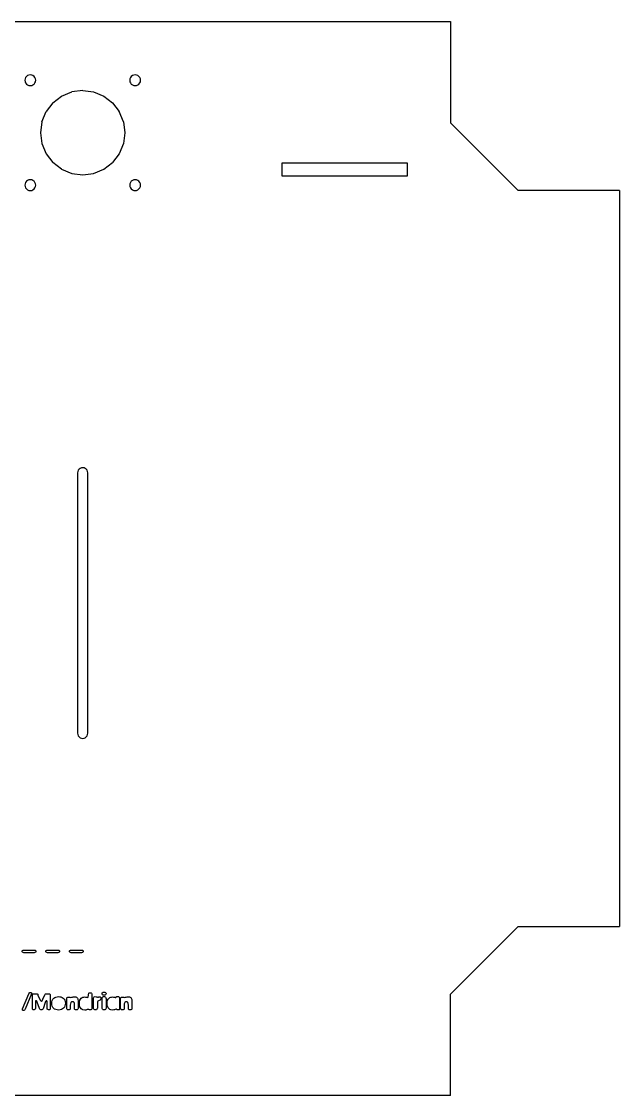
# Model space of a CAD drawing. Header units: metres. Extents: x 1323 to 1641, y 1334 to 1652.
# Drawn here: x 1463.7 to 1640.6, y 1334.3 to 1651.8 of the extents above; entities that cross this region are included whole.
import ezdxf

# ---------------------------------------------------------------- set-up
doc = ezdxf.new("R2010")
doc.units = ezdxf.units.M

msp = doc.modelspace()

# ---------------------------------------------------------------- linework, layer by layer
at = {"layer": 'COMPONENT1'}
for p, q in [((1464.05, 1359.96, 0), (1465.89, 1364.42, 0)), ((1466.66, 1364.36, 0), (1464.8, 1359.86, 0)), ((1465.89, 1364.42, 0), (1466.07, 1364.72, 0)), ((1466.07, 1364.72, 0), (1466.2, 1364.81, 0)), ((1466.2, 1364.81, 0), (1466.38, 1364.84, 0)), ((1466.38, 1364.84, 0), (1466.52, 1364.82, 0)), ((1466.52, 1364.82, 0), (1466.64, 1364.73, 0)), ((1466.64, 1364.73, 0), (1466.7, 1364.58, 0)), ((1466.7, 1364.58, 0), (1466.66, 1364.36, 0)), ((1466.98, 1364.1, 0), (1467, 1364.26, 0)), ((1466.98, 1360.09, 0), (1466.98, 1364.1, 0)), ((1467, 1364.26, 0), (1467.06, 1364.37, 0)), ((1467.06, 1364.37, 0), (1467.16, 1364.43, 0)), ((1467.16, 1364.43, 0), (1467.3, 1364.45, 0)), ((1467.3, 1364.45, 0), (1468.16, 1364.45, 0)), ((1467.85, 1362.18, 0), (1467.82, 1361.58, 0)), ((1467.91, 1362.32, 0), (1467.85, 1362.18, 0)), ((1468.04, 1362.36, 0), (1467.91, 1362.32, 0)), ((1468.14, 1362.34, 0), (1468.04, 1362.36, 0)), ((1468.23, 1362.26, 0), (1468.14, 1362.34, 0)), ((1468.16, 1364.45, 0), (1468.27, 1364.45, 0)), ((1468.38, 1361.95, 0), (1468.23, 1362.26, 0)), ((1468.27, 1364.45, 0), (1468.4, 1364.4, 0)), ((1468.4, 1364.4, 0), (1468.51, 1364.27, 0)), ((1468.51, 1364.27, 0), (1468.6, 1364.04, 0)), ((1468.6, 1364.04, 0), (1469.23, 1362.56, 0)), ((1469.23, 1362.56, 0), (1469.32, 1362.4, 0)), ((1469.32, 1362.4, 0), (1469.44, 1362.29, 0)), ((1469.44, 1362.29, 0), (1469.64, 1362.25, 0)), ((1469.64, 1362.25, 0), (1469.76, 1362.28, 0)), ((1469.76, 1362.28, 0), (1469.85, 1362.38, 0)), ((1469.85, 1362.38, 0), (1470.06, 1362.8, 0)), ((1470.06, 1362.8, 0), (1470.64, 1364.13, 0)), ((1470.64, 1364.13, 0), (1470.72, 1364.27, 0)), ((1470.72, 1364.27, 0), (1470.82, 1364.37, 0)), ((1470.87, 1362.15, 0), (1470.75, 1361.82, 0)), ((1470.82, 1364.37, 0), (1470.96, 1364.43, 0)), ((1471, 1362.31, 0), (1470.87, 1362.15, 0)), ((1470.96, 1364.43, 0), (1471.16, 1364.45, 0)), ((1471.1, 1362.35, 0), (1471, 1362.31, 0)), ((1471.15, 1362.35, 0), (1471.1, 1362.35, 0)), ((1471.26, 1362.3, 0), (1471.15, 1362.35, 0)), ((1471.16, 1364.45, 0), (1471.89, 1364.45, 0)), ((1471.31, 1362.15, 0), (1471.26, 1362.3, 0)), ((1471.32, 1361.53, 0), (1471.31, 1362.15, 0)), ((1471.89, 1364.45, 0), (1472.04, 1364.43, 0)), ((1472.04, 1364.43, 0), (1472.15, 1364.35, 0)), ((1472.15, 1364.35, 0), (1472.22, 1364.23, 0)), ((1472.22, 1364.23, 0), (1472.24, 1364.06, 0)), ((1472.24, 1364.06, 0), (1472.24, 1360.04, 0)), ((1472.7, 1362.07, 0), (1472.83, 1362.48, 0)), ((1472.83, 1362.48, 0), (1473.03, 1362.82, 0)), ((1473.03, 1362.82, 0), (1473.28, 1363.1, 0)), ((1473.28, 1363.1, 0), (1473.58, 1363.31, 0)), ((1473.58, 1363.31, 0), (1473.92, 1363.46, 0)), ((1473.92, 1363.46, 0), (1474.29, 1363.54, 0)), ((1474.29, 1363.54, 0), (1474.67, 1363.57, 0)), ((1474.67, 1363.57, 0), (1475.02, 1363.55, 0)), ((1475.02, 1363.55, 0), (1475.38, 1363.47, 0)), ((1475.38, 1363.47, 0), (1475.72, 1363.34, 0)), ((1475.72, 1363.34, 0), (1476.03, 1363.14, 0)), ((1476.03, 1363.14, 0), (1476.3, 1362.87, 0)), ((1476.3, 1362.87, 0), (1476.51, 1362.53, 0)), ((1476.51, 1362.53, 0), (1476.65, 1362.11, 0)), ((1476.65, 1362.11, 0), (1476.69, 1361.61, 0)), ((1477.11, 1363.04, 0), (1477.14, 1363.23, 0)), ((1477.11, 1360.14, 0), (1477.11, 1363.04, 0)), ((1477.14, 1363.23, 0), (1477.24, 1363.36, 0)), ((1477.24, 1363.36, 0), (1477.4, 1363.44, 0)), ((1477.4, 1363.44, 0), (1477.62, 1363.46, 0)), ((1477.62, 1363.46, 0), (1478.02, 1363.41, 0)), ((1478.02, 1363.41, 0), (1478.34, 1363.36, 0)), ((1478.34, 1363.36, 0), (1478.57, 1363.39, 0)), ((1478.57, 1363.39, 0), (1478.77, 1363.46, 0)), ((1478.77, 1363.46, 0), (1479, 1363.52, 0)), ((1479, 1363.52, 0), (1479.32, 1363.55, 0)), ((1479.32, 1363.55, 0), (1479.78, 1363.49, 0)), ((1479.78, 1363.49, 0), (1479.97, 1363.4, 0)), ((1479.97, 1363.4, 0), (1480.13, 1363.29, 0)), ((1480.13, 1363.29, 0), (1480.27, 1363.13, 0)), ((1480.27, 1363.13, 0), (1480.36, 1362.93, 0)), ((1480.36, 1362.93, 0), (1480.42, 1362.68, 0)), ((1480.42, 1362.68, 0), (1480.44, 1362.38, 0)), ((1480.44, 1362.38, 0), (1480.44, 1360.09, 0)), ((1480.87, 1362.06, 0), (1480.99, 1362.49, 0)), ((1480.99, 1362.49, 0), (1481.17, 1362.82, 0)), ((1481.17, 1362.82, 0), (1481.38, 1363.08, 0)), ((1481.38, 1363.08, 0), (1481.63, 1363.27, 0)), ((1481.63, 1363.27, 0), (1481.89, 1363.39, 0)), ((1481.89, 1363.39, 0), (1482.16, 1363.45, 0)), ((1482.16, 1363.45, 0), (1482.4, 1363.47, 0)), ((1482.4, 1363.47, 0), (1482.68, 1363.45, 0)), ((1482.68, 1363.45, 0), (1482.89, 1363.41, 0)), ((1482.89, 1363.41, 0), (1483.07, 1363.37, 0)), ((1483.07, 1363.37, 0), (1483.25, 1363.35, 0)), ((1483.25, 1363.35, 0), (1483.39, 1363.39, 0)), ((1483.39, 1363.39, 0), (1483.48, 1363.5, 0)), ((1483.48, 1363.5, 0), (1483.55, 1363.88, 0)), ((1483.55, 1363.88, 0), (1483.56, 1364.23, 0)), ((1483.56, 1364.23, 0), (1483.65, 1364.56, 0)), ((1483.65, 1364.56, 0), (1483.74, 1364.66, 0)), ((1483.74, 1364.66, 0), (1483.88, 1364.69, 0)), ((1483.88, 1364.69, 0), (1484.18, 1364.69, 0)), ((1484.18, 1364.69, 0), (1484.33, 1364.65, 0)), ((1484.33, 1364.65, 0), (1484.44, 1364.55, 0)), ((1484.44, 1364.55, 0), (1484.51, 1364.37, 0)), ((1484.51, 1364.37, 0), (1484.53, 1364.12, 0)), ((1484.53, 1364.12, 0), (1484.53, 1360.14, 0)), ((1484.98, 1363.02, 0), (1485.01, 1363.26, 0)), ((1484.98, 1360.28, 0), (1484.98, 1363.02, 0)), ((1485.01, 1363.26, 0), (1485.1, 1363.44, 0)), ((1485.1, 1363.44, 0), (1485.26, 1363.55, 0)), ((1485.26, 1363.55, 0), (1485.54, 1363.59, 0)), ((1485.54, 1363.59, 0), (1485.83, 1363.56, 0)), ((1485.83, 1363.56, 0), (1486.05, 1363.51, 0)), ((1486.05, 1363.51, 0), (1486.21, 1363.45, 0)), ((1486.3, 1362.2, 0), (1486.19, 1362, 0)), ((1486.21, 1363.45, 0), (1486.35, 1363.43, 0)), ((1486.48, 1362.36, 0), (1486.3, 1362.2, 0)), ((1486.35, 1363.43, 0), (1486.49, 1363.44, 0)), ((1486.73, 1362.48, 0), (1486.48, 1362.36, 0)), ((1486.49, 1363.44, 0), (1486.6, 1363.47, 0)), ((1486.6, 1363.47, 0), (1486.71, 1363.5, 0)), ((1486.71, 1363.5, 0), (1486.85, 1363.52, 0)), ((1486.97, 1362.57, 0), (1486.73, 1362.48, 0)), ((1486.85, 1363.52, 0), (1487.01, 1363.49, 0)), ((1487.12, 1362.7, 0), (1486.97, 1362.57, 0)), ((1487.01, 1363.49, 0), (1487.12, 1363.41, 0)), ((1487.12, 1363.41, 0), (1487.19, 1363.28, 0)), ((1487.19, 1362.86, 0), (1487.12, 1362.7, 0)), ((1487.19, 1363.28, 0), (1487.21, 1363.09, 0)), ((1487.21, 1363.09, 0), (1487.19, 1362.86, 0)), ((1487.56, 1364.45, 0), (1487.6, 1364.68, 0)), ((1487.59, 1364.28, 0), (1487.56, 1364.45, 0)), ((1487.56, 1363.06, 0), (1487.59, 1363.28, 0)), ((1487.56, 1360.32, 0), (1487.56, 1363.06, 0)), ((1487.68, 1364.14, 0), (1487.59, 1364.28, 0)), ((1487.59, 1363.28, 0), (1487.68, 1363.45, 0)), ((1487.6, 1364.68, 0), (1487.73, 1364.82, 0)), ((1487.86, 1364.04, 0), (1487.68, 1364.14, 0)), ((1487.68, 1363.45, 0), (1487.82, 1363.55, 0)), ((1487.73, 1364.82, 0), (1487.91, 1364.9, 0)), ((1487.82, 1363.55, 0), (1488, 1363.59, 0)), ((1488.13, 1364.01, 0), (1487.86, 1364.04, 0)), ((1487.91, 1364.9, 0), (1488.13, 1364.92, 0)), ((1488, 1363.59, 0), (1488.26, 1363.59, 0)), ((1488.13, 1364.92, 0), (1488.4, 1364.89, 0)), ((1488.35, 1364.04, 0), (1488.13, 1364.01, 0)), ((1488.26, 1363.59, 0), (1488.47, 1363.55, 0)), ((1488.54, 1364.11, 0), (1488.35, 1364.04, 0)), ((1488.4, 1364.89, 0), (1488.58, 1364.8, 0)), ((1488.47, 1363.55, 0), (1488.61, 1363.43, 0)), ((1488.67, 1364.25, 0), (1488.54, 1364.11, 0)), ((1488.58, 1364.8, 0), (1488.68, 1364.66, 0)), ((1488.61, 1363.43, 0), (1488.7, 1363.23, 0)), ((1488.72, 1364.48, 0), (1488.67, 1364.25, 0)), ((1488.68, 1364.66, 0), (1488.72, 1364.48, 0)), ((1488.7, 1363.23, 0), (1488.73, 1362.94, 0)), ((1488.73, 1362.94, 0), (1488.73, 1360.2, 0)), ((1489.09, 1362.06, 0), (1489.2, 1362.49, 0)), ((1489.2, 1362.49, 0), (1489.38, 1362.82, 0)), ((1489.38, 1362.82, 0), (1489.6, 1363.08, 0)), ((1489.6, 1363.08, 0), (1489.84, 1363.27, 0)), ((1489.84, 1363.27, 0), (1490.11, 1363.39, 0)), ((1490.11, 1363.39, 0), (1490.37, 1363.45, 0)), ((1490.37, 1363.45, 0), (1490.61, 1363.47, 0)), ((1490.61, 1363.47, 0), (1490.89, 1363.45, 0)), ((1490.89, 1363.45, 0), (1491.11, 1363.41, 0)), ((1491.11, 1363.41, 0), (1491.28, 1363.37, 0)), ((1491.28, 1363.37, 0), (1491.46, 1363.36, 0)), ((1491.46, 1363.36, 0), (1491.52, 1363.36, 0)), ((1491.52, 1363.36, 0), (1491.59, 1363.36, 0)), ((1491.59, 1363.36, 0), (1491.67, 1363.38, 0)), ((1491.67, 1363.38, 0), (1491.7, 1363.41, 0)), ((1491.7, 1363.41, 0), (1491.72, 1363.49, 0)), ((1491.72, 1363.49, 0), (1491.78, 1363.55, 0)), ((1491.78, 1363.55, 0), (1491.92, 1363.61, 0)), ((1491.92, 1363.61, 0), (1492.03, 1363.63, 0)), ((1492.03, 1363.63, 0), (1492.34, 1363.63, 0)), ((1492.34, 1363.63, 0), (1492.43, 1363.58, 0)), ((1492.43, 1363.58, 0), (1492.55, 1363.49, 0)), ((1492.55, 1363.49, 0), (1492.65, 1363.4, 0)), ((1492.65, 1363.4, 0), (1492.7, 1363.38, 0)), ((1492.7, 1363.38, 0), (1492.74, 1360.14, 0)), ((1493.04, 1363.04, 0), (1493.07, 1363.23, 0)), ((1493.04, 1360.14, 0), (1493.04, 1363.04, 0)), ((1493.07, 1363.23, 0), (1493.17, 1363.36, 0)), ((1493.17, 1363.36, 0), (1493.33, 1363.44, 0)), ((1493.33, 1363.44, 0), (1493.56, 1363.46, 0)), ((1493.56, 1363.46, 0), (1493.95, 1363.41, 0)), ((1493.95, 1363.41, 0), (1494.27, 1363.36, 0)), ((1494.27, 1363.36, 0), (1494.5, 1363.39, 0)), ((1494.5, 1363.39, 0), (1494.7, 1363.46, 0)), ((1494.7, 1363.46, 0), (1494.93, 1363.52, 0)), ((1494.93, 1363.52, 0), (1495.25, 1363.55, 0)), ((1495.25, 1363.55, 0), (1495.71, 1363.49, 0)), ((1495.71, 1363.49, 0), (1495.9, 1363.4, 0)), ((1495.9, 1363.4, 0), (1496.06, 1363.29, 0)), ((1496.06, 1363.29, 0), (1496.2, 1363.13, 0)), ((1496.2, 1363.13, 0), (1496.29, 1362.93, 0)), ((1496.29, 1362.93, 0), (1496.35, 1362.68, 0)), ((1496.35, 1362.68, 0), (1496.37, 1362.38, 0)), ((1496.37, 1362.38, 0), (1496.37, 1360.09, 0)), ((1463.99, 1359.72, 0), (1464.05, 1359.96, 0)), ((1464.05, 1359.58, 0), (1463.99, 1359.72, 0)), ((1464.18, 1359.5, 0), (1464.05, 1359.58, 0)), ((1464.3, 1359.48, 0), (1464.18, 1359.5, 0)), ((1464.46, 1359.5, 0), (1464.3, 1359.48, 0)), ((1464.59, 1359.57, 0), (1464.46, 1359.5, 0)), ((1464.71, 1359.69, 0), (1464.59, 1359.57, 0)), ((1464.8, 1359.86, 0), (1464.71, 1359.69, 0)), ((1467, 1359.9, 0), (1466.98, 1360.09, 0)), ((1467.07, 1359.78, 0), (1467, 1359.9, 0)), ((1467.21, 1359.72, 0), (1467.07, 1359.78, 0)), ((1467.43, 1359.7, 0), (1467.21, 1359.72, 0)), ((1467.57, 1359.73, 0), (1467.43, 1359.7, 0)), ((1467.7, 1359.8, 0), (1467.57, 1359.73, 0)), ((1467.8, 1359.91, 0), (1467.7, 1359.8, 0)), ((1467.83, 1360.06, 0), (1467.8, 1359.91, 0)), ((1467.82, 1361.58, 0), (1467.83, 1360.06, 0)), ((1469.09, 1360.06, 0), (1468.38, 1361.95, 0)), ((1469.17, 1359.86, 0), (1469.09, 1360.06, 0)), ((1469.29, 1359.75, 0), (1469.17, 1359.86, 0)), ((1469.43, 1359.7, 0), (1469.29, 1359.75, 0)), ((1469.59, 1359.69, 0), (1469.43, 1359.7, 0)), ((1469.77, 1359.71, 0), (1469.59, 1359.69, 0)), ((1469.92, 1359.77, 0), (1469.77, 1359.71, 0)), ((1470.02, 1359.87, 0), (1469.92, 1359.77, 0)), ((1470.09, 1360.01, 0), (1470.02, 1359.87, 0)), ((1470.75, 1361.82, 0), (1470.09, 1360.01, 0)), ((1471.32, 1360.03, 0), (1471.32, 1361.53, 0)), ((1471.36, 1359.87, 0), (1471.32, 1360.03, 0)), ((1471.49, 1359.77, 0), (1471.36, 1359.87, 0)), ((1471.66, 1359.71, 0), (1471.49, 1359.77, 0)), ((1471.84, 1359.69, 0), (1471.66, 1359.71, 0)), ((1472.02, 1359.71, 0), (1471.84, 1359.69, 0)), ((1472.14, 1359.78, 0), (1472.02, 1359.71, 0)), ((1472.22, 1359.89, 0), (1472.14, 1359.78, 0)), ((1472.24, 1360.04, 0), (1472.22, 1359.89, 0)), ((1472.66, 1361.6, 0), (1472.7, 1362.07, 0)), ((1472.7, 1361.14, 0), (1472.66, 1361.6, 0)), ((1472.81, 1360.74, 0), (1472.7, 1361.14, 0)), ((1473, 1360.4, 0), (1472.81, 1360.74, 0)), ((1473.23, 1360.12, 0), (1473, 1360.4, 0)), ((1473.52, 1359.9, 0), (1473.23, 1360.12, 0)), ((1473.86, 1359.75, 0), (1473.52, 1359.9, 0)), ((1474.23, 1359.65, 0), (1473.86, 1359.75, 0)), ((1474.64, 1359.62, 0), (1474.23, 1359.65, 0)), ((1475.12, 1359.66, 0), (1474.64, 1359.62, 0)), ((1475.54, 1359.77, 0), (1475.12, 1359.66, 0)), ((1475.89, 1359.95, 0), (1475.54, 1359.77, 0)), ((1476.18, 1360.19, 0), (1475.89, 1359.95, 0)), ((1476.4, 1360.48, 0), (1476.18, 1360.19, 0)), ((1476.56, 1360.82, 0), (1476.4, 1360.48, 0)), ((1476.66, 1361.2, 0), (1476.56, 1360.82, 0)), ((1476.69, 1361.61, 0), (1476.66, 1361.2, 0)), ((1477.14, 1359.93, 0), (1477.11, 1360.14, 0)), ((1477.22, 1359.79, 0), (1477.14, 1359.93, 0)), ((1477.35, 1359.71, 0), (1477.22, 1359.79, 0)), ((1477.52, 1359.68, 0), (1477.35, 1359.71, 0)), ((1477.68, 1359.68, 0), (1477.52, 1359.68, 0)), ((1477.86, 1359.71, 0), (1477.68, 1359.68, 0)), ((1478.01, 1359.78, 0), (1477.86, 1359.71, 0)), ((1478.11, 1359.91, 0), (1478.01, 1359.78, 0)), ((1478.14, 1360.09, 0), (1478.11, 1359.91, 0)), ((1478.15, 1361.02, 0), (1478.14, 1360.09, 0)), ((1478.19, 1361.48, 0), (1478.15, 1361.02, 0)), ((1478.31, 1361.81, 0), (1478.19, 1361.48, 0)), ((1478.4, 1361.92, 0), (1478.31, 1361.81, 0)), ((1478.51, 1362.01, 0), (1478.4, 1361.92, 0)), ((1478.79, 1362.07, 0), (1478.51, 1362.01, 0)), ((1479.06, 1362.01, 0), (1478.79, 1362.07, 0)), ((1479.26, 1361.82, 0), (1479.06, 1362.01, 0)), ((1479.38, 1361.5, 0), (1479.26, 1361.82, 0)), ((1479.42, 1361.06, 0), (1479.38, 1361.5, 0)), ((1479.41, 1360.09, 0), (1479.42, 1361.06, 0)), ((1479.44, 1359.91, 0), (1479.41, 1360.09, 0)), ((1479.53, 1359.78, 0), (1479.44, 1359.91, 0)), ((1479.66, 1359.71, 0), (1479.53, 1359.78, 0)), ((1479.82, 1359.68, 0), (1479.66, 1359.71, 0)), ((1479.98, 1359.68, 0), (1479.82, 1359.68, 0)), ((1480.16, 1359.71, 0), (1479.98, 1359.68, 0)), ((1480.3, 1359.78, 0), (1480.16, 1359.71, 0)), ((1480.4, 1359.91, 0), (1480.3, 1359.78, 0)), ((1480.44, 1360.09, 0), (1480.4, 1359.91, 0)), ((1480.84, 1361.52, 0), (1480.87, 1362.06, 0)), ((1480.88, 1360.99, 0), (1480.84, 1361.52, 0)), ((1481, 1360.56, 0), (1480.88, 1360.99, 0)), ((1481.18, 1360.22, 0), (1481, 1360.56, 0)), ((1481.4, 1359.96, 0), (1481.18, 1360.22, 0)), ((1481.64, 1359.78, 0), (1481.4, 1359.96, 0)), ((1481.91, 1359.67, 0), (1481.64, 1359.78, 0)), ((1482.42, 1359.59, 0), (1481.91, 1359.67, 0)), ((1482.74, 1359.62, 0), (1482.42, 1359.59, 0)), ((1482.96, 1359.69, 0), (1482.74, 1359.62, 0)), ((1483.14, 1359.76, 0), (1482.96, 1359.69, 0)), ((1483.37, 1359.79, 0), (1483.14, 1359.76, 0)), ((1483.53, 1359.77, 0), (1483.37, 1359.79, 0)), ((1483.66, 1359.73, 0), (1483.53, 1359.77, 0)), ((1483.82, 1359.69, 0), (1483.66, 1359.73, 0)), ((1484.04, 1359.68, 0), (1483.82, 1359.69, 0)), ((1484.27, 1359.7, 0), (1484.04, 1359.68, 0)), ((1484.41, 1359.79, 0), (1484.27, 1359.7, 0)), ((1484.5, 1359.94, 0), (1484.41, 1359.79, 0)), ((1484.53, 1360.14, 0), (1484.5, 1359.94, 0)), ((1485.01, 1360.02, 0), (1484.98, 1360.28, 0)), ((1485.09, 1359.84, 0), (1485.01, 1360.02, 0)), ((1485.22, 1359.73, 0), (1485.09, 1359.84, 0)), ((1485.41, 1359.69, 0), (1485.22, 1359.73, 0)), ((1485.7, 1359.69, 0), (1485.41, 1359.69, 0)), ((1485.9, 1359.72, 0), (1485.7, 1359.69, 0)), ((1486.04, 1359.83, 0), (1485.9, 1359.72, 0)), ((1486.13, 1360, 0), (1486.04, 1359.83, 0)), ((1486.16, 1360.25, 0), (1486.13, 1360, 0)), ((1486.19, 1362, 0), (1486.16, 1361.76, 0)), ((1486.16, 1361.76, 0), (1486.16, 1360.25, 0)), ((1487.58, 1360.04, 0), (1487.56, 1360.32, 0)), ((1487.66, 1359.84, 0), (1487.58, 1360.04, 0)), ((1487.84, 1359.72, 0), (1487.66, 1359.84, 0)), ((1488.14, 1359.68, 0), (1487.84, 1359.72, 0)), ((1488.4, 1359.71, 0), (1488.14, 1359.68, 0)), ((1488.58, 1359.81, 0), (1488.4, 1359.71, 0)), ((1488.69, 1359.97, 0), (1488.58, 1359.81, 0)), ((1488.73, 1360.2, 0), (1488.69, 1359.97, 0)), ((1489.05, 1361.52, 0), (1489.09, 1362.06, 0)), ((1489.09, 1360.99, 0), (1489.05, 1361.52, 0)), ((1489.21, 1360.56, 0), (1489.09, 1360.99, 0)), ((1489.39, 1360.22, 0), (1489.21, 1360.56, 0)), ((1489.61, 1359.96, 0), (1489.39, 1360.22, 0)), ((1489.85, 1359.78, 0), (1489.61, 1359.96, 0)), ((1490.12, 1359.67, 0), (1489.85, 1359.78, 0)), ((1490.63, 1359.59, 0), (1490.12, 1359.67, 0)), ((1490.98, 1359.63, 0), (1490.63, 1359.59, 0)), ((1491.24, 1359.72, 0), (1490.98, 1359.63, 0)), ((1491.47, 1359.81, 0), (1491.24, 1359.72, 0)), ((1491.72, 1359.85, 0), (1491.47, 1359.81, 0)), ((1491.85, 1359.82, 0), (1491.72, 1359.85, 0)), ((1491.94, 1359.76, 0), (1491.85, 1359.82, 0)), ((1492.05, 1359.7, 0), (1491.94, 1359.76, 0)), ((1492.26, 1359.67, 0), (1492.05, 1359.7, 0)), ((1492.59, 1359.68, 0), (1492.26, 1359.67, 0)), ((1492.73, 1359.73, 0), (1492.59, 1359.68, 0)), ((1492.75, 1359.86, 0), (1492.73, 1359.73, 0)), ((1492.74, 1360.14, 0), (1492.75, 1359.86, 0)), ((1493.07, 1359.93, 0), (1493.04, 1360.14, 0)), ((1493.15, 1359.79, 0), (1493.07, 1359.93, 0)), ((1493.28, 1359.71, 0), (1493.15, 1359.79, 0)), ((1493.45, 1359.68, 0), (1493.28, 1359.71, 0)), ((1493.61, 1359.68, 0), (1493.45, 1359.68, 0)), ((1493.79, 1359.71, 0), (1493.61, 1359.68, 0)), ((1493.94, 1359.78, 0), (1493.79, 1359.71, 0)), ((1494.04, 1359.91, 0), (1493.94, 1359.78, 0)), ((1494.07, 1360.09, 0), (1494.04, 1359.91, 0)), ((1494.08, 1361.02, 0), (1494.07, 1360.09, 0)), ((1494.12, 1361.48, 0), (1494.08, 1361.02, 0)), ((1494.24, 1361.81, 0), (1494.12, 1361.48, 0)), ((1494.33, 1361.92, 0), (1494.24, 1361.81, 0)), ((1494.44, 1362.01, 0), (1494.33, 1361.92, 0)), ((1494.72, 1362.07, 0), (1494.44, 1362.01, 0)), ((1494.99, 1362.01, 0), (1494.72, 1362.07, 0)), ((1495.19, 1361.82, 0), (1494.99, 1362.01, 0)), ((1495.31, 1361.5, 0), (1495.19, 1361.82, 0)), ((1495.35, 1361.06, 0), (1495.31, 1361.5, 0)), ((1495.34, 1360.09, 0), (1495.35, 1361.06, 0)), ((1495.37, 1359.91, 0), (1495.34, 1360.09, 0)), ((1495.46, 1359.78, 0), (1495.37, 1359.91, 0)), ((1495.59, 1359.71, 0), (1495.46, 1359.78, 0)), ((1495.75, 1359.68, 0), (1495.59, 1359.71, 0)), ((1495.91, 1359.68, 0), (1495.75, 1359.68, 0)), ((1496.09, 1359.71, 0), (1495.91, 1359.68, 0)), ((1496.24, 1359.78, 0), (1496.09, 1359.71, 0)), ((1496.33, 1359.91, 0), (1496.24, 1359.78, 0)), ((1496.37, 1360.09, 0), (1496.33, 1359.91, 0))]:
    msp.add_line(p, q, dxfattribs=at)
at = {"layer": 'COMPONENT2'}
for p, q in [((1463.93, 1376.95, 0), (1463.95, 1377.11, 0)), ((1463.96, 1376.8, 0), (1463.93, 1376.95, 0)), ((1463.95, 1377.11, 0), (1464.04, 1377.24, 0)), ((1464.04, 1376.67, 0), (1463.96, 1376.8, 0)), ((1464.04, 1377.24, 0), (1464.18, 1377.32, 0)), ((1464.19, 1376.59, 0), (1464.04, 1376.67, 0)), ((1464.18, 1377.32, 0), (1464.37, 1377.35, 0)), ((1464.4, 1376.56, 0), (1464.19, 1376.59, 0)), ((1464.37, 1377.35, 0), (1467.55, 1377.35, 0)), ((1467.46, 1376.56, 0), (1464.4, 1376.56, 0)), ((1467.7, 1376.58, 0), (1467.46, 1376.56, 0)), ((1467.55, 1377.35, 0), (1467.75, 1377.32, 0)), ((1467.87, 1376.65, 0), (1467.7, 1376.58, 0)), ((1467.75, 1377.32, 0), (1467.89, 1377.24, 0)), ((1467.97, 1376.77, 0), (1467.87, 1376.65, 0)), ((1467.89, 1377.24, 0), (1467.97, 1377.12, 0)), ((1467.97, 1377.12, 0), (1468, 1376.97, 0)), ((1468, 1376.97, 0), (1467.97, 1376.77, 0)), ((1470.92, 1376.95, 0), (1470.95, 1377.11, 0)), ((1470.95, 1376.8, 0), (1470.92, 1376.95, 0)), ((1470.95, 1377.11, 0), (1471.03, 1377.24, 0)), ((1471.04, 1376.67, 0), (1470.95, 1376.8, 0)), ((1471.03, 1377.24, 0), (1471.17, 1377.32, 0)), ((1471.18, 1376.59, 0), (1471.04, 1376.67, 0)), ((1471.17, 1377.32, 0), (1471.36, 1377.35, 0)), ((1471.39, 1376.56, 0), (1471.18, 1376.59, 0)), ((1471.36, 1377.35, 0), (1474.54, 1377.35, 0)), ((1474.45, 1376.56, 0), (1471.39, 1376.56, 0)), ((1474.69, 1376.58, 0), (1474.45, 1376.56, 0)), ((1474.54, 1377.35, 0), (1474.74, 1377.32, 0)), ((1474.86, 1376.65, 0), (1474.69, 1376.58, 0)), ((1474.74, 1377.32, 0), (1474.89, 1377.24, 0)), ((1474.96, 1376.77, 0), (1474.86, 1376.65, 0)), ((1474.89, 1377.24, 0), (1474.97, 1377.12, 0)), ((1475, 1376.97, 0), (1474.96, 1376.77, 0)), ((1474.97, 1377.12, 0), (1475, 1376.97, 0)), ((1477.91, 1376.95, 0), (1477.94, 1377.11, 0)), ((1477.94, 1376.8, 0), (1477.91, 1376.95, 0)), ((1477.94, 1377.11, 0), (1478.03, 1377.24, 0)), ((1478.03, 1376.67, 0), (1477.94, 1376.8, 0)), ((1478.03, 1377.24, 0), (1478.17, 1377.32, 0)), ((1478.18, 1376.59, 0), (1478.03, 1376.67, 0)), ((1478.17, 1377.32, 0), (1478.35, 1377.35, 0)), ((1478.38, 1376.56, 0), (1478.18, 1376.59, 0)), ((1478.35, 1377.35, 0), (1481.53, 1377.35, 0)), ((1481.45, 1376.56, 0), (1478.38, 1376.56, 0)), ((1481.69, 1376.58, 0), (1481.45, 1376.56, 0)), ((1481.53, 1377.35, 0), (1481.74, 1377.32, 0)), ((1481.86, 1376.65, 0), (1481.69, 1376.58, 0)), ((1481.74, 1377.32, 0), (1481.88, 1377.24, 0)), ((1481.96, 1376.77, 0), (1481.86, 1376.65, 0)), ((1481.88, 1377.24, 0), (1481.96, 1377.12, 0)), ((1481.96, 1377.12, 0), (1481.99, 1376.97, 0)), ((1481.99, 1376.97, 0), (1481.96, 1376.77, 0))]:
    msp.add_line(p, q, dxfattribs=at)
at = {"layer": 'GROUP0'}
for p, q in [((1373.07, 1651.84, 0), (1590.57, 1651.84, 0)), ((1590.57, 1651.84, 0), (1590.57, 1621.84, 0)), ((1464.94, 1635.27, 0), (1464.78, 1634.88, 0)), ((1465.19, 1635.6, 0), (1464.94, 1635.27, 0)), ((1465.52, 1635.85, 0), (1465.19, 1635.6, 0)), ((1465.91, 1636.01, 0), (1465.52, 1635.85, 0)), ((1466.32, 1636.07, 0), (1465.91, 1636.01, 0)), ((1466.74, 1636.01, 0), (1466.32, 1636.07, 0)), ((1467.12, 1635.85, 0), (1466.74, 1636.01, 0)), ((1467.46, 1635.6, 0), (1467.12, 1635.85, 0)), ((1467.71, 1635.27, 0), (1467.46, 1635.6, 0)), ((1467.87, 1634.88, 0), (1467.71, 1635.27, 0)), ((1495.94, 1635.27, 0), (1495.78, 1634.88, 0)), ((1496.19, 1635.6, 0), (1495.94, 1635.27, 0)), ((1496.52, 1635.85, 0), (1496.19, 1635.6, 0)), ((1496.91, 1636.01, 0), (1496.52, 1635.85, 0)), ((1497.32, 1636.07, 0), (1496.91, 1636.01, 0)), ((1497.74, 1636.01, 0), (1497.32, 1636.07, 0)), ((1498.12, 1635.85, 0), (1497.74, 1636.01, 0)), ((1498.46, 1635.6, 0), (1498.12, 1635.85, 0)), ((1498.71, 1635.27, 0), (1498.46, 1635.6, 0)), ((1498.87, 1634.88, 0), (1498.71, 1635.27, 0)), ((1464.78, 1634.88, 0), (1464.72, 1634.47, 0)), ((1464.72, 1634.47, 0), (1464.78, 1634.05, 0)), ((1464.78, 1634.05, 0), (1464.94, 1633.67, 0)), ((1464.94, 1633.67, 0), (1465.19, 1633.34, 0)), ((1465.19, 1633.34, 0), (1465.52, 1633.08, 0)), ((1465.52, 1633.08, 0), (1465.91, 1632.92, 0)), ((1465.91, 1632.92, 0), (1466.32, 1632.87, 0)), ((1466.32, 1632.87, 0), (1466.74, 1632.92, 0)), ((1466.74, 1632.92, 0), (1467.12, 1633.08, 0)), ((1467.12, 1633.08, 0), (1467.46, 1633.34, 0)), ((1467.46, 1633.34, 0), (1467.71, 1633.67, 0)), ((1467.71, 1633.67, 0), (1467.87, 1634.05, 0)), ((1467.92, 1634.47, 0), (1467.87, 1634.88, 0)), ((1467.87, 1634.05, 0), (1467.92, 1634.47, 0)), ((1495.78, 1634.88, 0), (1495.72, 1634.47, 0)), ((1495.72, 1634.47, 0), (1495.78, 1634.05, 0)), ((1495.78, 1634.05, 0), (1495.94, 1633.67, 0)), ((1495.94, 1633.67, 0), (1496.19, 1633.34, 0)), ((1496.19, 1633.34, 0), (1496.52, 1633.08, 0)), ((1496.52, 1633.08, 0), (1496.91, 1632.92, 0)), ((1496.91, 1632.92, 0), (1497.32, 1632.87, 0)), ((1497.32, 1632.87, 0), (1497.74, 1632.92, 0)), ((1497.74, 1632.92, 0), (1498.12, 1633.08, 0)), ((1498.12, 1633.08, 0), (1498.46, 1633.34, 0)), ((1498.46, 1633.34, 0), (1498.71, 1633.67, 0)), ((1498.71, 1633.67, 0), (1498.87, 1634.05, 0)), ((1498.92, 1634.47, 0), (1498.87, 1634.88, 0)), ((1498.87, 1634.05, 0), (1498.92, 1634.47, 0)), ((1472.99, 1627.81, 0), (1475.57, 1629.79, 0)), ((1475.57, 1629.79, 0), (1478.59, 1631.04, 0)), ((1481.82, 1631.47, 0), (1478.59, 1631.04, 0)), ((1481.82, 1631.47, 0), (1485.06, 1631.04, 0)), ((1485.06, 1631.04, 0), (1488.07, 1629.79, 0)), ((1488.07, 1629.79, 0), (1490.66, 1627.81, 0)), ((1472.99, 1627.81, 0), (1471, 1625.22, 0)), ((1490.66, 1627.81, 0), (1492.65, 1625.22, 0)), ((1469.75, 1622.2, 0), (1471, 1625.22, 0)), ((1493.9, 1622.2, 0), (1492.65, 1625.22, 0)), ((1469.75, 1622.2, 0), (1469.32, 1618.97, 0)), ((1493.9, 1622.2, 0), (1494.32, 1618.97, 0)), ((1610.57, 1601.84, 0), (1590.57, 1621.84, 0)), ((1469.32, 1618.97, 0), (1469.75, 1615.73, 0)), ((1494.32, 1618.97, 0), (1493.9, 1615.73, 0)), ((1469.75, 1615.73, 0), (1471, 1612.72, 0)), ((1493.9, 1615.73, 0), (1492.65, 1612.72, 0)), ((1471, 1612.72, 0), (1472.99, 1610.13, 0)), ((1475.57, 1608.14, 0), (1472.99, 1610.13, 0)), ((1488.07, 1608.14, 0), (1490.66, 1610.13, 0)), ((1492.65, 1612.72, 0), (1490.66, 1610.13, 0)), ((1540.82, 1606.09, 0), (1540.82, 1610.09, 0)), ((1540.82, 1610.09, 0), (1577.82, 1610.09, 0)), ((1577.82, 1610.09, 0), (1577.82, 1606.09, 0)), ((1475.57, 1608.14, 0), (1478.59, 1606.89, 0)), ((1478.59, 1606.89, 0), (1481.82, 1606.47, 0)), ((1481.82, 1606.47, 0), (1485.06, 1606.89, 0)), ((1485.06, 1606.89, 0), (1488.07, 1608.14, 0)), ((1464.78, 1603.88, 0), (1464.72, 1603.47, 0)), ((1464.72, 1603.47, 0), (1464.78, 1603.05, 0)), ((1464.94, 1604.27, 0), (1464.78, 1603.88, 0)), ((1465.19, 1604.6, 0), (1464.94, 1604.27, 0)), ((1465.52, 1604.85, 0), (1465.19, 1604.6, 0)), ((1465.91, 1605.01, 0), (1465.52, 1604.85, 0)), ((1466.32, 1605.07, 0), (1465.91, 1605.01, 0)), ((1466.74, 1605.01, 0), (1466.32, 1605.07, 0)), ((1467.12, 1604.85, 0), (1466.74, 1605.01, 0)), ((1467.46, 1604.6, 0), (1467.12, 1604.85, 0)), ((1467.71, 1604.27, 0), (1467.46, 1604.6, 0)), ((1467.87, 1603.88, 0), (1467.71, 1604.27, 0)), ((1467.92, 1603.47, 0), (1467.87, 1603.88, 0)), ((1467.87, 1603.05, 0), (1467.92, 1603.47, 0)), ((1495.78, 1603.88, 0), (1495.72, 1603.47, 0)), ((1495.72, 1603.47, 0), (1495.78, 1603.05, 0)), ((1495.94, 1604.27, 0), (1495.78, 1603.88, 0)), ((1496.19, 1604.6, 0), (1495.94, 1604.27, 0)), ((1496.52, 1604.85, 0), (1496.19, 1604.6, 0)), ((1496.91, 1605.01, 0), (1496.52, 1604.85, 0)), ((1497.32, 1605.07, 0), (1496.91, 1605.01, 0)), ((1497.74, 1605.01, 0), (1497.32, 1605.07, 0)), ((1498.12, 1604.85, 0), (1497.74, 1605.01, 0)), ((1498.46, 1604.6, 0), (1498.12, 1604.85, 0)), ((1498.71, 1604.27, 0), (1498.46, 1604.6, 0)), ((1498.87, 1603.88, 0), (1498.71, 1604.27, 0)), ((1498.92, 1603.47, 0), (1498.87, 1603.88, 0)), ((1498.87, 1603.05, 0), (1498.92, 1603.47, 0)), ((1577.82, 1606.09, 0), (1540.82, 1606.09, 0)), ((1464.78, 1603.05, 0), (1464.94, 1602.67, 0)), ((1464.94, 1602.67, 0), (1465.19, 1602.34, 0)), ((1465.19, 1602.34, 0), (1465.52, 1602.08, 0)), ((1465.52, 1602.08, 0), (1465.91, 1601.92, 0)), ((1465.91, 1601.92, 0), (1466.32, 1601.87, 0)), ((1466.32, 1601.87, 0), (1466.74, 1601.92, 0)), ((1466.74, 1601.92, 0), (1467.12, 1602.08, 0)), ((1467.12, 1602.08, 0), (1467.46, 1602.34, 0)), ((1467.46, 1602.34, 0), (1467.71, 1602.67, 0)), ((1467.71, 1602.67, 0), (1467.87, 1603.05, 0)), ((1495.78, 1603.05, 0), (1495.94, 1602.67, 0)), ((1495.94, 1602.67, 0), (1496.19, 1602.34, 0)), ((1496.19, 1602.34, 0), (1496.52, 1602.08, 0)), ((1496.52, 1602.08, 0), (1496.91, 1601.92, 0)), ((1496.91, 1601.92, 0), (1497.32, 1601.87, 0)), ((1497.32, 1601.87, 0), (1497.74, 1601.92, 0)), ((1497.74, 1601.92, 0), (1498.12, 1602.08, 0)), ((1498.12, 1602.08, 0), (1498.46, 1602.34, 0)), ((1498.46, 1602.34, 0), (1498.71, 1602.67, 0)), ((1498.71, 1602.67, 0), (1498.87, 1603.05, 0)), ((1640.57, 1601.84, 0), (1610.57, 1601.84, 0)), ((1640.57, 1601.84, 0), (1640.57, 1384.34, 0)), ((1480.38, 1518.8, 0), (1480.32, 1518.41, 0)), ((1480.32, 1518.41, 0), (1480.32, 1441.41, 0)), ((1480.53, 1519.16, 0), (1480.38, 1518.8, 0)), ((1480.76, 1519.47, 0), (1480.53, 1519.16, 0)), ((1481.07, 1519.71, 0), (1480.76, 1519.47, 0)), ((1481.44, 1519.86, 0), (1481.07, 1519.71, 0)), ((1481.82, 1519.91, 0), (1481.44, 1519.86, 0)), ((1482.21, 1519.86, 0), (1481.82, 1519.91, 0)), ((1482.57, 1519.71, 0), (1482.21, 1519.86, 0)), ((1482.88, 1519.47, 0), (1482.57, 1519.71, 0)), ((1483.12, 1519.16, 0), (1482.88, 1519.47, 0)), ((1483.27, 1518.8, 0), (1483.12, 1519.16, 0)), ((1483.32, 1518.41, 0), (1483.27, 1518.8, 0)), ((1483.32, 1441.41, 0), (1483.32, 1518.41, 0)), ((1480.32, 1441.41, 0), (1480.38, 1441.02, 0)), ((1480.38, 1441.02, 0), (1480.53, 1440.66, 0)), ((1480.53, 1440.66, 0), (1480.76, 1440.35, 0)), ((1480.76, 1440.35, 0), (1481.07, 1440.11, 0)), ((1481.07, 1440.11, 0), (1481.44, 1439.96, 0)), ((1481.44, 1439.96, 0), (1481.82, 1439.91, 0)), ((1481.82, 1439.91, 0), (1482.21, 1439.96, 0)), ((1482.21, 1439.96, 0), (1482.57, 1440.11, 0)), ((1482.57, 1440.11, 0), (1482.88, 1440.35, 0)), ((1482.88, 1440.35, 0), (1483.12, 1440.66, 0)), ((1483.12, 1440.66, 0), (1483.27, 1441.02, 0)), ((1483.27, 1441.02, 0), (1483.32, 1441.41, 0)), ((1590.57, 1364.34, 0), (1610.57, 1384.34, 0)), ((1610.57, 1384.34, 0), (1640.57, 1384.34, 0)), ((1590.57, 1334.34, 0), (1590.57, 1364.34, 0)), ((1590.57, 1334.34, 0), (1373.07, 1334.34, 0))]:
    msp.add_line(p, q, dxfattribs=at)

doc.saveas('drawing.dxf')
